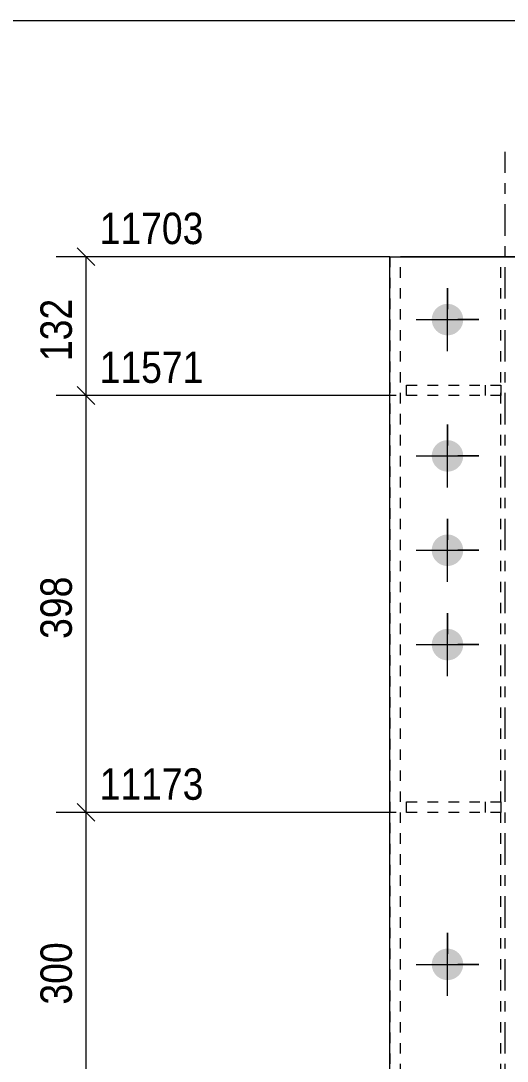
# Model space of a CAD drawing. Header units: millimetres. Extents: x 2 to 579, y 1 to 405.
# Drawn here: x 76.2 to 122.7, y 305.8 to 405 of the extents above; entities that cross this region are included whole.
import ezdxf

# ---------------------------------------------------------------- set-up
doc = ezdxf.new("R2010")
doc.units = ezdxf.units.MM
for name, pattern in [('XKITLINE00', [0]), ('XKITLINE01', [4, 1, -1, 1, -1]), ('XKITLINE03', [6, 3, -1, 1, -1])]:
    doc.linetypes.add(name, pattern=pattern)
for name, color, linetype, lineweight in [('Bolt', 3, 'Continuous', 0), ('Dimensions', 7, 'Continuous', 0), ('DrawingSheet', 5, 'Continuous', 0), ('Part', 2, 'Continuous', 0)]:
    doc.layers.add(name, color=color, linetype=linetype, lineweight=lineweight)
doc.styles.add('ARIAL', font='ARIAL.TTF')

# ---------------------------------------------------------------- blocks, each defined once
blk = doc.blocks.new('*A25')
at = {"layer": 'Bolt', "color": 3, "linetype": 'XKITLINE00', "lineweight": 0}
for p, q in [((116.95, 379.5), (116.95, 377.502)), ((113.95, 376.5), (115.948, 376.5)), ((119.95, 376.5), (117.952, 376.5)), ((116.95, 373.5), (116.95, 375.498)), ((116.95, 366.5), (116.95, 364.502)), ((113.95, 363.5), (115.948, 363.5)), ((119.95, 363.5), (117.952, 363.5)), ((116.95, 360.5), (116.95, 362.498)), ((116.95, 357.5), (116.95, 355.502)), ((113.95, 354.5), (115.948, 354.5)), ((119.95, 354.5), (117.952, 354.5)), ((116.95, 351.5), (116.95, 353.498)), ((116.95, 348.5), (116.95, 346.502)), ((113.95, 345.5), (115.948, 345.5)), ((119.95, 345.5), (117.952, 345.5)), ((116.95, 342.5), (116.95, 344.498)), ((116.95, 318), (116.95, 316.002)), ((113.95, 315), (115.948, 315)), ((119.95, 315), (117.952, 315)), ((116.95, 312), (116.95, 313.998))]:
    blk.add_line(p, q, dxfattribs=at)
blk = doc.blocks.new('*A26')
at = {"layer": 'Bolt'}
for points in [[(115.45, 376.537), (115.452, 376.574), (115.454, 376.61), (115.457, 376.647), (115.461, 376.684), (115.466, 376.72), (115.472, 376.756), (115.479, 376.793), (115.486, 376.829), (115.495, 376.864), (115.504, 376.9), (115.515, 376.935), (115.526, 376.971), (115.538, 377.005), (115.551, 377.04), (115.564, 377.074), (115.579, 377.108), (115.594, 377.141), (115.61, 377.174), (115.627, 377.207), (115.645, 377.239), (115.663, 377.271), (115.683, 377.302), (115.703, 377.333), (115.724, 377.364), (115.745, 377.394), (115.767, 377.423), (115.79, 377.452), (115.814, 377.48), (115.839, 377.507), (115.864, 377.534), (115.889, 377.561), (115.916, 377.586), (115.943, 377.611), (115.97, 377.636), (115.998, 377.66), (116.027, 377.683), (116.056, 377.705), (116.086, 377.726), (116.117, 377.747), (116.148, 377.767), (116.179, 377.787), (116.211, 377.805), (116.243, 377.823), (116.276, 377.84), (116.309, 377.856), (116.342, 377.871), (116.376, 377.886), (116.41, 377.899), (116.445, 377.912), (116.479, 377.924), (116.515, 377.935), (116.55, 377.946), (116.586, 377.955), (116.621, 377.964), (116.657, 377.971), (116.694, 377.978), (116.73, 377.984), (116.766, 377.989), (116.803, 377.993), (116.84, 377.996), (116.876, 377.998), (116.913, 378), (116.95, 378), (116.987, 378), (117.024, 377.998), (117.06, 377.996), (117.097, 377.993), (117.134, 377.989), (117.17, 377.984), (117.206, 377.978), (117.243, 377.971), (117.279, 377.964), (117.314, 377.955), (117.35, 377.946), (117.385, 377.935), (117.421, 377.924), (117.455, 377.912), (117.49, 377.899), (117.524, 377.886), (117.558, 377.871), (117.591, 377.856), (117.624, 377.84), (117.657, 377.823), (117.689, 377.805), (117.721, 377.787), (117.752, 377.767), (117.783, 377.747), (117.814, 377.726), (117.844, 377.705), (117.873, 377.683), (117.902, 377.66), (117.93, 377.636), (117.957, 377.611), (117.984, 377.586), (118.011, 377.561), (118.036, 377.534), (118.061, 377.507), (118.086, 377.48), (118.11, 377.452), (118.133, 377.423), (118.155, 377.394), (118.176, 377.364), (118.197, 377.333), (118.217, 377.302), (118.237, 377.271), (118.255, 377.239), (118.273, 377.207), (118.29, 377.174), (118.306, 377.141), (118.321, 377.108), (118.336, 377.074), (118.349, 377.04), (118.362, 377.005), (118.374, 376.971), (118.385, 376.935), (118.396, 376.9), (118.405, 376.864), (118.414, 376.829), (118.421, 376.793), (118.428, 376.756), (118.434, 376.72), (118.439, 376.684), (118.443, 376.647), (118.446, 376.61), (118.448, 376.574), (118.45, 376.537), (118.45, 376.5), (118.45, 376.463), (118.448, 376.426), (118.446, 376.39), (118.443, 376.353), (118.439, 376.316), (118.434, 376.28), (118.428, 376.244), (118.421, 376.207), (118.414, 376.171), (118.405, 376.136), (118.396, 376.1), (118.385, 376.065), (118.374, 376.029), (118.362, 375.995), (118.349, 375.96), (118.336, 375.926), (118.321, 375.892), (118.306, 375.859), (118.29, 375.826), (118.273, 375.793), (118.255, 375.761), (118.237, 375.729), (118.217, 375.698), (118.197, 375.667), (118.176, 375.636), (118.155, 375.606), (118.133, 375.577), (118.11, 375.548), (118.086, 375.52), (118.061, 375.493), (118.036, 375.466), (118.011, 375.439), (117.984, 375.414), (117.957, 375.389), (117.93, 375.364), (117.902, 375.34), (117.873, 375.317), (117.844, 375.295), (117.814, 375.274), (117.783, 375.253), (117.752, 375.233), (117.721, 375.213), (117.689, 375.195), (117.657, 375.177), (117.624, 375.16), (117.591, 375.144), (117.558, 375.129), (117.524, 375.114), (117.49, 375.101), (117.455, 375.088), (117.421, 375.076), (117.385, 375.065), (117.35, 375.054), (117.314, 375.045), (117.279, 375.036), (117.243, 375.029), (117.206, 375.022), (117.17, 375.016), (117.134, 375.011), (117.097, 375.007), (117.06, 375.004), (117.024, 375.002), (116.987, 375), (116.95, 375), (116.913, 375), (116.876, 375.002), (116.84, 375.004), (116.803, 375.007), (116.766, 375.011), (116.73, 375.016), (116.694, 375.022), (116.657, 375.029), (116.621, 375.036), (116.586, 375.045), (116.55, 375.054), (116.515, 375.065), (116.479, 375.076), (116.445, 375.088), (116.41, 375.101), (116.376, 375.114), (116.342, 375.129), (116.309, 375.144), (116.276, 375.16), (116.243, 375.177), (116.211, 375.195), (116.179, 375.213), (116.148, 375.233), (116.117, 375.253), (116.086, 375.274), (116.056, 375.295), (116.027, 375.317), (115.998, 375.34), (115.97, 375.364), (115.943, 375.389), (115.916, 375.414), (115.889, 375.439), (115.864, 375.466), (115.839, 375.493), (115.814, 375.52), (115.79, 375.548), (115.767, 375.577), (115.745, 375.606), (115.724, 375.636), (115.703, 375.667), (115.683, 375.698), (115.663, 375.729), (115.645, 375.761), (115.627, 375.793), (115.61, 375.826), (115.594, 375.859), (115.579, 375.892), (115.564, 375.926), (115.551, 375.96), (115.538, 375.995), (115.526, 376.029), (115.515, 376.065), (115.504, 376.1), (115.495, 376.136), (115.486, 376.171), (115.479, 376.207), (115.472, 376.244), (115.466, 376.28), (115.461, 376.316), (115.457, 376.353), (115.454, 376.39), (115.452, 376.426), (115.45, 376.463), (115.45, 376.5)], [(115.45, 363.537), (115.452, 363.574), (115.454, 363.61), (115.457, 363.647), (115.461, 363.684), (115.466, 363.72), (115.472, 363.756), (115.479, 363.793), (115.486, 363.829), (115.495, 363.864), (115.504, 363.9), (115.515, 363.935), (115.526, 363.971), (115.538, 364.005), (115.551, 364.04), (115.564, 364.074), (115.579, 364.108), (115.594, 364.141), (115.61, 364.174), (115.627, 364.207), (115.645, 364.239), (115.663, 364.271), (115.683, 364.302), (115.703, 364.333), (115.724, 364.364), (115.745, 364.394), (115.767, 364.423), (115.79, 364.452), (115.814, 364.48), (115.839, 364.507), (115.864, 364.534), (115.889, 364.561), (115.916, 364.586), (115.943, 364.611), (115.97, 364.636), (115.998, 364.66), (116.027, 364.683), (116.056, 364.705), (116.086, 364.726), (116.117, 364.747), (116.148, 364.767), (116.179, 364.787), (116.211, 364.805), (116.243, 364.823), (116.276, 364.84), (116.309, 364.856), (116.342, 364.871), (116.376, 364.886), (116.41, 364.899), (116.445, 364.912), (116.479, 364.924), (116.515, 364.935), (116.55, 364.946), (116.586, 364.955), (116.621, 364.964), (116.657, 364.971), (116.694, 364.978), (116.73, 364.984), (116.766, 364.989), (116.803, 364.993), (116.84, 364.996), (116.876, 364.998), (116.913, 365), (116.95, 365), (116.987, 365), (117.024, 364.998), (117.06, 364.996), (117.097, 364.993), (117.134, 364.989), (117.17, 364.984), (117.206, 364.978), (117.243, 364.971), (117.279, 364.964), (117.314, 364.955), (117.35, 364.946), (117.385, 364.935), (117.421, 364.924), (117.455, 364.912), (117.49, 364.899), (117.524, 364.886), (117.558, 364.871), (117.591, 364.856), (117.624, 364.84), (117.657, 364.823), (117.689, 364.805), (117.721, 364.787), (117.752, 364.767), (117.783, 364.747), (117.814, 364.726), (117.844, 364.705), (117.873, 364.683), (117.902, 364.66), (117.93, 364.636), (117.957, 364.611), (117.984, 364.586), (118.011, 364.561), (118.036, 364.534), (118.061, 364.507), (118.086, 364.48), (118.11, 364.452), (118.133, 364.423), (118.155, 364.394), (118.176, 364.364), (118.197, 364.333), (118.217, 364.302), (118.237, 364.271), (118.255, 364.239), (118.273, 364.207), (118.29, 364.174), (118.306, 364.141), (118.321, 364.108), (118.336, 364.074), (118.349, 364.04), (118.362, 364.005), (118.374, 363.971), (118.385, 363.935), (118.396, 363.9), (118.405, 363.864), (118.414, 363.829), (118.421, 363.793), (118.428, 363.756), (118.434, 363.72), (118.439, 363.684), (118.443, 363.647), (118.446, 363.61), (118.448, 363.574), (118.45, 363.537), (118.45, 363.5), (118.45, 363.463), (118.448, 363.426), (118.446, 363.39), (118.443, 363.353), (118.439, 363.316), (118.434, 363.28), (118.428, 363.244), (118.421, 363.207), (118.414, 363.171), (118.405, 363.136), (118.396, 363.1), (118.385, 363.065), (118.374, 363.029), (118.362, 362.995), (118.349, 362.96), (118.336, 362.926), (118.321, 362.892), (118.306, 362.859), (118.29, 362.826), (118.273, 362.793), (118.255, 362.761), (118.237, 362.729), (118.217, 362.698), (118.197, 362.667), (118.176, 362.636), (118.155, 362.606), (118.133, 362.577), (118.11, 362.548), (118.086, 362.52), (118.061, 362.493), (118.036, 362.466), (118.011, 362.439), (117.984, 362.414), (117.957, 362.389), (117.93, 362.364), (117.902, 362.34), (117.873, 362.317), (117.844, 362.295), (117.814, 362.274), (117.783, 362.253), (117.752, 362.233), (117.721, 362.213), (117.689, 362.195), (117.657, 362.177), (117.624, 362.16), (117.591, 362.144), (117.558, 362.129), (117.524, 362.114), (117.49, 362.101), (117.455, 362.088), (117.421, 362.076), (117.385, 362.065), (117.35, 362.054), (117.314, 362.045), (117.279, 362.036), (117.243, 362.029), (117.206, 362.022), (117.17, 362.016), (117.134, 362.011), (117.097, 362.007), (117.06, 362.004), (117.024, 362.002), (116.987, 362), (116.95, 362), (116.913, 362), (116.876, 362.002), (116.84, 362.004), (116.803, 362.007), (116.766, 362.011), (116.73, 362.016), (116.694, 362.022), (116.657, 362.029), (116.621, 362.036), (116.586, 362.045), (116.55, 362.054), (116.515, 362.065), (116.479, 362.076), (116.445, 362.088), (116.41, 362.101), (116.376, 362.114), (116.342, 362.129), (116.309, 362.144), (116.276, 362.16), (116.243, 362.177), (116.211, 362.195), (116.179, 362.213), (116.148, 362.233), (116.117, 362.253), (116.086, 362.274), (116.056, 362.295), (116.027, 362.317), (115.998, 362.34), (115.97, 362.364), (115.943, 362.389), (115.916, 362.414), (115.889, 362.439), (115.864, 362.466), (115.839, 362.493), (115.814, 362.52), (115.79, 362.548), (115.767, 362.577), (115.745, 362.606), (115.724, 362.636), (115.703, 362.667), (115.683, 362.698), (115.663, 362.729), (115.645, 362.761), (115.627, 362.793), (115.61, 362.826), (115.594, 362.859), (115.579, 362.892), (115.564, 362.926), (115.551, 362.96), (115.538, 362.995), (115.526, 363.029), (115.515, 363.065), (115.504, 363.1), (115.495, 363.136), (115.486, 363.171), (115.479, 363.207), (115.472, 363.244), (115.466, 363.28), (115.461, 363.316), (115.457, 363.353), (115.454, 363.39), (115.452, 363.426), (115.45, 363.463), (115.45, 363.5)], [(115.45, 354.537), (115.452, 354.574), (115.454, 354.61), (115.457, 354.647), (115.461, 354.684), (115.466, 354.72), (115.472, 354.756), (115.479, 354.793), (115.486, 354.829), (115.495, 354.864), (115.504, 354.9), (115.515, 354.935), (115.526, 354.971), (115.538, 355.005), (115.551, 355.04), (115.564, 355.074), (115.579, 355.108), (115.594, 355.141), (115.61, 355.174), (115.627, 355.207), (115.645, 355.239), (115.663, 355.271), (115.683, 355.302), (115.703, 355.333), (115.724, 355.364), (115.745, 355.394), (115.767, 355.423), (115.79, 355.452), (115.814, 355.48), (115.839, 355.507), (115.864, 355.534), (115.889, 355.561), (115.916, 355.586), (115.943, 355.611), (115.97, 355.636), (115.998, 355.66), (116.027, 355.683), (116.056, 355.705), (116.086, 355.726), (116.117, 355.747), (116.148, 355.767), (116.179, 355.787), (116.211, 355.805), (116.243, 355.823), (116.276, 355.84), (116.309, 355.856), (116.342, 355.871), (116.376, 355.886), (116.41, 355.899), (116.445, 355.912), (116.479, 355.924), (116.515, 355.935), (116.55, 355.946), (116.586, 355.955), (116.621, 355.964), (116.657, 355.971), (116.694, 355.978), (116.73, 355.984), (116.766, 355.989), (116.803, 355.993), (116.84, 355.996), (116.876, 355.998), (116.913, 356), (116.95, 356), (116.987, 356), (117.024, 355.998), (117.06, 355.996), (117.097, 355.993), (117.134, 355.989), (117.17, 355.984), (117.206, 355.978), (117.243, 355.971), (117.279, 355.964), (117.314, 355.955), (117.35, 355.946), (117.385, 355.935), (117.421, 355.924), (117.455, 355.912), (117.49, 355.899), (117.524, 355.886), (117.558, 355.871), (117.591, 355.856), (117.624, 355.84), (117.657, 355.823), (117.689, 355.805), (117.721, 355.787), (117.752, 355.767), (117.783, 355.747), (117.814, 355.726), (117.844, 355.705), (117.873, 355.683), (117.902, 355.66), (117.93, 355.636), (117.957, 355.611), (117.984, 355.586), (118.011, 355.561), (118.036, 355.534), (118.061, 355.507), (118.086, 355.48), (118.11, 355.452), (118.133, 355.423), (118.155, 355.394), (118.176, 355.364), (118.197, 355.333), (118.217, 355.302), (118.237, 355.271), (118.255, 355.239), (118.273, 355.207), (118.29, 355.174), (118.306, 355.141), (118.321, 355.108), (118.336, 355.074), (118.349, 355.04), (118.362, 355.005), (118.374, 354.971), (118.385, 354.935), (118.396, 354.9), (118.405, 354.864), (118.414, 354.829), (118.421, 354.793), (118.428, 354.756), (118.434, 354.72), (118.439, 354.684), (118.443, 354.647), (118.446, 354.61), (118.448, 354.574), (118.45, 354.537), (118.45, 354.5), (118.45, 354.463), (118.448, 354.426), (118.446, 354.39), (118.443, 354.353), (118.439, 354.316), (118.434, 354.28), (118.428, 354.244), (118.421, 354.207), (118.414, 354.171), (118.405, 354.136), (118.396, 354.1), (118.385, 354.065), (118.374, 354.029), (118.362, 353.995), (118.349, 353.96), (118.336, 353.926), (118.321, 353.892), (118.306, 353.859), (118.29, 353.826), (118.273, 353.793), (118.255, 353.761), (118.237, 353.729), (118.217, 353.698), (118.197, 353.667), (118.176, 353.636), (118.155, 353.606), (118.133, 353.577), (118.11, 353.548), (118.086, 353.52), (118.061, 353.493), (118.036, 353.466), (118.011, 353.439), (117.984, 353.414), (117.957, 353.389), (117.93, 353.364), (117.902, 353.34), (117.873, 353.317), (117.844, 353.295), (117.814, 353.274), (117.783, 353.253), (117.752, 353.233), (117.721, 353.213), (117.689, 353.195), (117.657, 353.177), (117.624, 353.16), (117.591, 353.144), (117.558, 353.129), (117.524, 353.114), (117.49, 353.101), (117.455, 353.088), (117.421, 353.076), (117.385, 353.065), (117.35, 353.054), (117.314, 353.045), (117.279, 353.036), (117.243, 353.029), (117.206, 353.022), (117.17, 353.016), (117.134, 353.011), (117.097, 353.007), (117.06, 353.004), (117.024, 353.002), (116.987, 353), (116.95, 353), (116.913, 353), (116.876, 353.002), (116.84, 353.004), (116.803, 353.007), (116.766, 353.011), (116.73, 353.016), (116.694, 353.022), (116.657, 353.029), (116.621, 353.036), (116.586, 353.045), (116.55, 353.054), (116.515, 353.065), (116.479, 353.076), (116.445, 353.088), (116.41, 353.101), (116.376, 353.114), (116.342, 353.129), (116.309, 353.144), (116.276, 353.16), (116.243, 353.177), (116.211, 353.195), (116.179, 353.213), (116.148, 353.233), (116.117, 353.253), (116.086, 353.274), (116.056, 353.295), (116.027, 353.317), (115.998, 353.34), (115.97, 353.364), (115.943, 353.389), (115.916, 353.414), (115.889, 353.439), (115.864, 353.466), (115.839, 353.493), (115.814, 353.52), (115.79, 353.548), (115.767, 353.577), (115.745, 353.606), (115.724, 353.636), (115.703, 353.667), (115.683, 353.698), (115.663, 353.729), (115.645, 353.761), (115.627, 353.793), (115.61, 353.826), (115.594, 353.859), (115.579, 353.892), (115.564, 353.926), (115.551, 353.96), (115.538, 353.995), (115.526, 354.029), (115.515, 354.065), (115.504, 354.1), (115.495, 354.136), (115.486, 354.171), (115.479, 354.207), (115.472, 354.244), (115.466, 354.28), (115.461, 354.316), (115.457, 354.353), (115.454, 354.39), (115.452, 354.426), (115.45, 354.463), (115.45, 354.5)], [(115.45, 345.537), (115.452, 345.574), (115.454, 345.61), (115.457, 345.647), (115.461, 345.684), (115.466, 345.72), (115.472, 345.756), (115.479, 345.793), (115.486, 345.829), (115.495, 345.864), (115.504, 345.9), (115.515, 345.935), (115.526, 345.971), (115.538, 346.005), (115.551, 346.04), (115.564, 346.074), (115.579, 346.108), (115.594, 346.141), (115.61, 346.174), (115.627, 346.207), (115.645, 346.239), (115.663, 346.271), (115.683, 346.302), (115.703, 346.333), (115.724, 346.364), (115.745, 346.394), (115.767, 346.423), (115.79, 346.452), (115.814, 346.48), (115.839, 346.507), (115.864, 346.534), (115.889, 346.561), (115.916, 346.586), (115.943, 346.611), (115.97, 346.636), (115.998, 346.66), (116.027, 346.683), (116.056, 346.705), (116.086, 346.726), (116.117, 346.747), (116.148, 346.767), (116.179, 346.787), (116.211, 346.805), (116.243, 346.823), (116.276, 346.84), (116.309, 346.856), (116.342, 346.871), (116.376, 346.886), (116.41, 346.899), (116.445, 346.912), (116.479, 346.924), (116.515, 346.935), (116.55, 346.946), (116.586, 346.955), (116.621, 346.964), (116.657, 346.971), (116.694, 346.978), (116.73, 346.984), (116.766, 346.989), (116.803, 346.993), (116.84, 346.996), (116.876, 346.998), (116.913, 347), (116.95, 347), (116.987, 347), (117.024, 346.998), (117.06, 346.996), (117.097, 346.993), (117.134, 346.989), (117.17, 346.984), (117.206, 346.978), (117.243, 346.971), (117.279, 346.964), (117.314, 346.955), (117.35, 346.946), (117.385, 346.935), (117.421, 346.924), (117.455, 346.912), (117.49, 346.899), (117.524, 346.886), (117.558, 346.871), (117.591, 346.856), (117.624, 346.84), (117.657, 346.823), (117.689, 346.805), (117.721, 346.787), (117.752, 346.767), (117.783, 346.747), (117.814, 346.726), (117.844, 346.705), (117.873, 346.683), (117.902, 346.66), (117.93, 346.636), (117.957, 346.611), (117.984, 346.586), (118.011, 346.561), (118.036, 346.534), (118.061, 346.507), (118.086, 346.48), (118.11, 346.452), (118.133, 346.423), (118.155, 346.394), (118.176, 346.364), (118.197, 346.333), (118.217, 346.302), (118.237, 346.271), (118.255, 346.239), (118.273, 346.207), (118.29, 346.174), (118.306, 346.141), (118.321, 346.108), (118.336, 346.074), (118.349, 346.04), (118.362, 346.005), (118.374, 345.971), (118.385, 345.935), (118.396, 345.9), (118.405, 345.864), (118.414, 345.829), (118.421, 345.793), (118.428, 345.756), (118.434, 345.72), (118.439, 345.684), (118.443, 345.647), (118.446, 345.61), (118.448, 345.574), (118.45, 345.537), (118.45, 345.5), (118.45, 345.463), (118.448, 345.426), (118.446, 345.39), (118.443, 345.353), (118.439, 345.316), (118.434, 345.28), (118.428, 345.244), (118.421, 345.207), (118.414, 345.171), (118.405, 345.136), (118.396, 345.1), (118.385, 345.065), (118.374, 345.029), (118.362, 344.995), (118.349, 344.96), (118.336, 344.926), (118.321, 344.892), (118.306, 344.859), (118.29, 344.826), (118.273, 344.793), (118.255, 344.761), (118.237, 344.729), (118.217, 344.698), (118.197, 344.667), (118.176, 344.636), (118.155, 344.606), (118.133, 344.577), (118.11, 344.548), (118.086, 344.52), (118.061, 344.493), (118.036, 344.466), (118.011, 344.439), (117.984, 344.414), (117.957, 344.389), (117.93, 344.364), (117.902, 344.34), (117.873, 344.317), (117.844, 344.295), (117.814, 344.274), (117.783, 344.253), (117.752, 344.233), (117.721, 344.213), (117.689, 344.195), (117.657, 344.177), (117.624, 344.16), (117.591, 344.144), (117.558, 344.129), (117.524, 344.114), (117.49, 344.101), (117.455, 344.088), (117.421, 344.076), (117.385, 344.065), (117.35, 344.054), (117.314, 344.045), (117.279, 344.036), (117.243, 344.029), (117.206, 344.022), (117.17, 344.016), (117.134, 344.011), (117.097, 344.007), (117.06, 344.004), (117.024, 344.002), (116.987, 344), (116.95, 344), (116.913, 344), (116.876, 344.002), (116.84, 344.004), (116.803, 344.007), (116.766, 344.011), (116.73, 344.016), (116.694, 344.022), (116.657, 344.029), (116.621, 344.036), (116.586, 344.045), (116.55, 344.054), (116.515, 344.065), (116.479, 344.076), (116.445, 344.088), (116.41, 344.101), (116.376, 344.114), (116.342, 344.129), (116.309, 344.144), (116.276, 344.16), (116.243, 344.177), (116.211, 344.195), (116.179, 344.213), (116.148, 344.233), (116.117, 344.253), (116.086, 344.274), (116.056, 344.295), (116.027, 344.317), (115.998, 344.34), (115.97, 344.364), (115.943, 344.389), (115.916, 344.414), (115.889, 344.439), (115.864, 344.466), (115.839, 344.493), (115.814, 344.52), (115.79, 344.548), (115.767, 344.577), (115.745, 344.606), (115.724, 344.636), (115.703, 344.667), (115.683, 344.698), (115.663, 344.729), (115.645, 344.761), (115.627, 344.793), (115.61, 344.826), (115.594, 344.859), (115.579, 344.892), (115.564, 344.926), (115.551, 344.96), (115.538, 344.995), (115.526, 345.029), (115.515, 345.065), (115.504, 345.1), (115.495, 345.136), (115.486, 345.171), (115.479, 345.207), (115.472, 345.244), (115.466, 345.28), (115.461, 345.316), (115.457, 345.353), (115.454, 345.39), (115.452, 345.426), (115.45, 345.463), (115.45, 345.5)], [(115.45, 315.037), (115.452, 315.074), (115.454, 315.11), (115.457, 315.147), (115.461, 315.184), (115.466, 315.22), (115.472, 315.256), (115.479, 315.293), (115.486, 315.329), (115.495, 315.364), (115.504, 315.4), (115.515, 315.435), (115.526, 315.471), (115.538, 315.505), (115.551, 315.54), (115.564, 315.574), (115.579, 315.608), (115.594, 315.641), (115.61, 315.674), (115.627, 315.707), (115.645, 315.739), (115.663, 315.771), (115.683, 315.802), (115.703, 315.833), (115.724, 315.864), (115.745, 315.894), (115.767, 315.923), (115.79, 315.952), (115.814, 315.98), (115.839, 316.007), (115.864, 316.034), (115.889, 316.061), (115.916, 316.086), (115.943, 316.111), (115.97, 316.136), (115.998, 316.16), (116.027, 316.183), (116.056, 316.205), (116.086, 316.226), (116.117, 316.247), (116.148, 316.267), (116.179, 316.287), (116.211, 316.305), (116.243, 316.323), (116.276, 316.34), (116.309, 316.356), (116.342, 316.371), (116.376, 316.386), (116.41, 316.399), (116.445, 316.412), (116.479, 316.424), (116.515, 316.435), (116.55, 316.446), (116.586, 316.455), (116.621, 316.464), (116.657, 316.471), (116.694, 316.478), (116.73, 316.484), (116.766, 316.489), (116.803, 316.493), (116.84, 316.496), (116.876, 316.498), (116.913, 316.5), (116.95, 316.5), (116.987, 316.5), (117.024, 316.498), (117.06, 316.496), (117.097, 316.493), (117.134, 316.489), (117.17, 316.484), (117.206, 316.478), (117.243, 316.471), (117.279, 316.464), (117.314, 316.455), (117.35, 316.446), (117.385, 316.435), (117.421, 316.424), (117.455, 316.412), (117.49, 316.399), (117.524, 316.386), (117.558, 316.371), (117.591, 316.356), (117.624, 316.34), (117.657, 316.323), (117.689, 316.305), (117.721, 316.287), (117.752, 316.267), (117.783, 316.247), (117.814, 316.226), (117.844, 316.205), (117.873, 316.183), (117.902, 316.16), (117.93, 316.136), (117.957, 316.111), (117.984, 316.086), (118.011, 316.061), (118.036, 316.034), (118.061, 316.007), (118.086, 315.98), (118.11, 315.952), (118.133, 315.923), (118.155, 315.894), (118.176, 315.864), (118.197, 315.833), (118.217, 315.802), (118.237, 315.771), (118.255, 315.739), (118.273, 315.707), (118.29, 315.674), (118.306, 315.641), (118.321, 315.608), (118.336, 315.574), (118.349, 315.54), (118.362, 315.505), (118.374, 315.471), (118.385, 315.435), (118.396, 315.4), (118.405, 315.364), (118.414, 315.329), (118.421, 315.293), (118.428, 315.256), (118.434, 315.22), (118.439, 315.184), (118.443, 315.147), (118.446, 315.11), (118.448, 315.074), (118.45, 315.037), (118.45, 315), (118.45, 314.963), (118.448, 314.926), (118.446, 314.89), (118.443, 314.853), (118.439, 314.816), (118.434, 314.78), (118.428, 314.744), (118.421, 314.707), (118.414, 314.671), (118.405, 314.636), (118.396, 314.6), (118.385, 314.565), (118.374, 314.529), (118.362, 314.495), (118.349, 314.46), (118.336, 314.426), (118.321, 314.392), (118.306, 314.359), (118.29, 314.326), (118.273, 314.293), (118.255, 314.261), (118.237, 314.229), (118.217, 314.198), (118.197, 314.167), (118.176, 314.136), (118.155, 314.106), (118.133, 314.077), (118.11, 314.048), (118.086, 314.02), (118.061, 313.993), (118.036, 313.966), (118.011, 313.939), (117.984, 313.914), (117.957, 313.889), (117.93, 313.864), (117.902, 313.84), (117.873, 313.817), (117.844, 313.795), (117.814, 313.774), (117.783, 313.753), (117.752, 313.733), (117.721, 313.713), (117.689, 313.695), (117.657, 313.677), (117.624, 313.66), (117.591, 313.644), (117.558, 313.629), (117.524, 313.614), (117.49, 313.601), (117.455, 313.588), (117.421, 313.576), (117.385, 313.565), (117.35, 313.554), (117.314, 313.545), (117.279, 313.536), (117.243, 313.529), (117.206, 313.522), (117.17, 313.516), (117.134, 313.511), (117.097, 313.507), (117.06, 313.504), (117.024, 313.502), (116.987, 313.5), (116.95, 313.5), (116.913, 313.5), (116.876, 313.502), (116.84, 313.504), (116.803, 313.507), (116.766, 313.511), (116.73, 313.516), (116.694, 313.522), (116.657, 313.529), (116.621, 313.536), (116.586, 313.545), (116.55, 313.554), (116.515, 313.565), (116.479, 313.576), (116.445, 313.588), (116.41, 313.601), (116.376, 313.614), (116.342, 313.629), (116.309, 313.644), (116.276, 313.66), (116.243, 313.677), (116.211, 313.695), (116.179, 313.713), (116.148, 313.733), (116.117, 313.753), (116.086, 313.774), (116.056, 313.795), (116.027, 313.817), (115.998, 313.84), (115.97, 313.864), (115.943, 313.889), (115.916, 313.914), (115.889, 313.939), (115.864, 313.966), (115.839, 313.993), (115.814, 314.02), (115.79, 314.048), (115.767, 314.077), (115.745, 314.106), (115.724, 314.136), (115.703, 314.167), (115.683, 314.198), (115.663, 314.229), (115.645, 314.261), (115.627, 314.293), (115.61, 314.326), (115.594, 314.359), (115.579, 314.392), (115.564, 314.426), (115.551, 314.46), (115.538, 314.495), (115.526, 314.529), (115.515, 314.565), (115.504, 314.6), (115.495, 314.636), (115.486, 314.671), (115.479, 314.707), (115.472, 314.744), (115.466, 314.78), (115.461, 314.816), (115.457, 314.853), (115.454, 314.89), (115.452, 314.926), (115.45, 314.963), (115.45, 315)]]:
    blk.add_hatch(color=3, dxfattribs=at).paths.add_polyline_path(points, flags=17)
at = {"layer": 'Bolt', "color": 3, "linetype": 'XKITLINE00', "lineweight": 0}
for p, q in [((116.95, 373.5), (116.95, 379.5)), ((113.95, 376.5), (119.95, 376.5)), ((116.95, 360.5), (116.95, 366.5)), ((113.95, 363.5), (119.95, 363.5)), ((116.95, 351.5), (116.95, 357.5)), ((113.95, 354.5), (119.95, 354.5)), ((116.95, 342.5), (116.95, 348.5)), ((113.95, 345.5), (119.95, 345.5)), ((116.95, 312), (116.95, 318)), ((113.95, 315), (119.95, 315))]:
    blk.add_line(p, q, dxfattribs=at)
blk = doc.blocks.new('*A29')
at = {"layer": 'Part', "color": 7, "linetype": 'XKITLINE03', "lineweight": 0}
blk.add_line((122.45, 204.5), (122.45, 392.5), dxfattribs=at)
at = {"layer": 'Part', "color": 7, "linetype": 'XKITLINE01', "lineweight": 0}
for p, q in [((112.45, 204.5), (112.45, 382.5)), ((132.45, 382.5), (112.45, 382.5)), ((122.05, 204.5), (122.05, 382.5))]:
    blk.add_line(p, q, dxfattribs=at)
blk = doc.blocks.new('*A31')
at = {"layer": 'Part', "color": 7, "linetype": 'XKITLINE01', "lineweight": 0}
for p, q in [((113.05, 370.257), (122.05, 370.257)), ((113.05, 369.257), (113.05, 370.257)), ((120.55, 370.257), (120.55, 369.257)), ((122.05, 370.257), (122.05, 369.257)), ((122.05, 369.257), (113.05, 369.257))]:
    blk.add_line(p, q, dxfattribs=at)
blk = doc.blocks.new('*A33')
at = {"layer": 'Part', "color": 7, "linetype": 'XKITLINE01', "lineweight": 0}
for p, q in [((113.05, 330.5), (122.05, 330.5)), ((113.05, 329.5), (113.05, 330.5)), ((120.55, 330.5), (120.55, 329.5)), ((122.05, 330.5), (122.05, 329.5)), ((122.05, 329.5), (113.05, 329.5))]:
    blk.add_line(p, q, dxfattribs=at)
blk = doc.blocks.new('*A39')
at = {"layer": 'Part', "color": 7, "linetype": 'XKITLINE01', "lineweight": 0}
for p, q in [((133.45, 382.5), (111.45, 382.5)), ((111.45, 382.5), (111.45, 246.5))]:
    blk.add_line(p, q, dxfattribs=at)
blk = doc.blocks.new('*A40')
at = {"layer": 'Part', "color": 2, "linetype": 'XKITLINE00', "lineweight": 0}
for p, q in [((111.45, 382.5), (133.45, 382.5)), ((111.45, 246.5), (111.45, 382.5))]:
    blk.add_line(p, q, dxfattribs=at)
blk = doc.blocks.new('*A57')
at = {"layer": 'DrawingSheet', "color": 5, "linetype": 'XKITLINE00', "lineweight": 0}
blk.add_line((579, 405), (5, 405), dxfattribs=at)
blk = doc.blocks.new('*A101')
at = {"layer": 'Dimensions', "color": 7, "linetype": 'XKITLINE00', "lineweight": 0}
for p, q in [((112.05, 329.5), (79.6, 329.5)), ((81.601, 330.349), (83.299, 328.651)), ((82.45, 299.5), (82.45, 329.5)), ((81.601, 300.349), (83.299, 298.651)), ((112.05, 299.5), (79.6, 299.5))]:
    blk.add_line(p, q, dxfattribs=at)
at = {"layer": 'Dimensions', "color": 3}
for p in [(82.45, 329.5), (82.45, 299.5)]:
    blk.add_point(p, dxfattribs=at)
at = {"layer": 'Dimensions', "color": 3, "style": 'ARIAL', "width": 0.85}
blk.add_text('11173', height=3, dxfattribs=at).set_placement((83.75, 330.7))
blk.add_text('300', height=3, rotation=90.00021, dxfattribs=at).set_placement((81.1, 311.162))
blk = doc.blocks.new('*A102')
at = {"layer": 'Dimensions', "color": 7, "linetype": 'XKITLINE00', "lineweight": 0}
for p, q in [((112.05, 369.257), (79.6, 369.257)), ((81.601, 370.105), (83.299, 368.408)), ((82.45, 329.5), (82.45, 369.257)), ((112.05, 329.5), (79.6, 329.5)), ((81.601, 330.349), (83.299, 328.651))]:
    blk.add_line(p, q, dxfattribs=at)
at = {"layer": 'Dimensions', "color": 3}
for p in [(82.45, 369.257), (82.45, 329.5)]:
    blk.add_point(p, dxfattribs=at)
at = {"layer": 'Dimensions', "color": 3, "style": 'ARIAL', "width": 0.85}
blk.add_text('11571', height=3, dxfattribs=at).set_placement((83.75, 370.457))
blk.add_text('398', height=3, rotation=90.00021, dxfattribs=at).set_placement((81.1, 346.041))
blk = doc.blocks.new('*A103')
at = {"layer": 'Dimensions', "color": 7, "linetype": 'XKITLINE00', "lineweight": 0}
for p, q in [((81.601, 383.349), (83.299, 381.651)), ((111.45, 382.5), (79.6, 382.5)), ((82.45, 369.257), (82.45, 382.5)), ((112.05, 369.257), (79.6, 369.257)), ((81.601, 370.105), (83.299, 368.408))]:
    blk.add_line(p, q, dxfattribs=at)
at = {"layer": 'Dimensions', "color": 3}
for p in [(82.45, 382.5), (82.45, 369.257)]:
    blk.add_point(p, dxfattribs=at)
at = {"layer": 'Dimensions', "color": 3, "style": 'ARIAL', "width": 0.85}
blk.add_text('11703', height=3, dxfattribs=at).set_placement((83.75, 383.7))
blk.add_text('132', height=3, rotation=90.00021, dxfattribs=at).set_placement((81.1, 372.541))

msp = doc.modelspace()

# ---------------------------------------------------------------- block references
at = {"lineweight": 0}
for name in ['*A57', '*A103', '*A39', '*A40', '*A25', '*A26', '*A102', '*A31', '*A101', '*A33']:
    msp.add_blockref(name, (0, 0), dxfattribs=at)
at = {"layer": 'Part', "lineweight": 0}
msp.add_blockref('*A29', (0, 0), dxfattribs=at)

doc.saveas('drawing.dxf')
